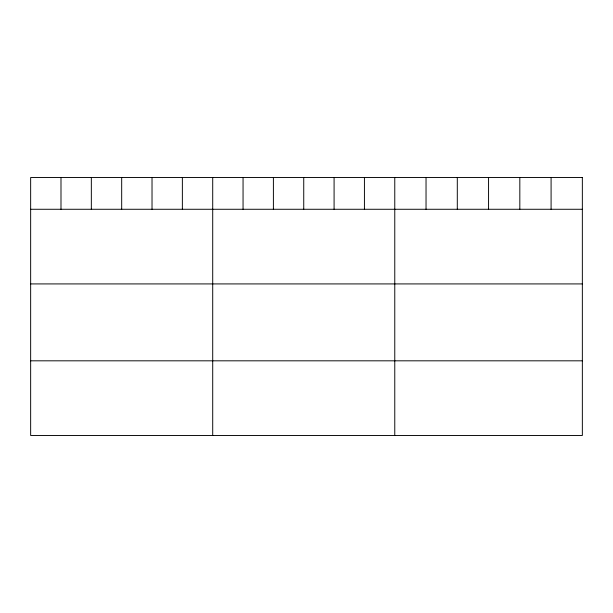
<?xml version="1.0" encoding="UTF-8"?>
<svg xmlns="http://www.w3.org/2000/svg" width="613" height="613" viewBox="0 0 613 613"><rect width="100%" height="100%" fill="white"/><g stroke="black" fill="none" stroke-linecap="round" stroke-linejoin="round"><path stroke-width="0.92" d="M30.65 209.271L582.35 209.271M30.65 283.919L582.35 283.919M30.65 360.819L582.35 360.819M551.087 177.532L551.087 209.271M519.824 177.532L519.824 209.271M488.561 177.532L488.561 209.271M457.298 177.532L457.298 209.271M426.035 177.532L426.035 209.271M394.772 177.532L394.772 435.468M364.428 177.532L364.428 209.271M334.085 177.532L334.085 209.271M303.741 177.532L303.741 209.271M273.398 177.532L273.398 209.271M243.054 177.532L243.054 209.271M212.711 177.532L212.711 435.468M182.368 177.532L182.368 209.271M152.024 177.532L152.024 209.271M121.681 177.532L121.681 209.271M91.337 177.532L91.337 209.271M60.993 177.532L60.993 209.271M582.35 177.532L30.65 177.532L30.65 435.468L582.35 435.468L582.35 177.532"/></g></svg>
